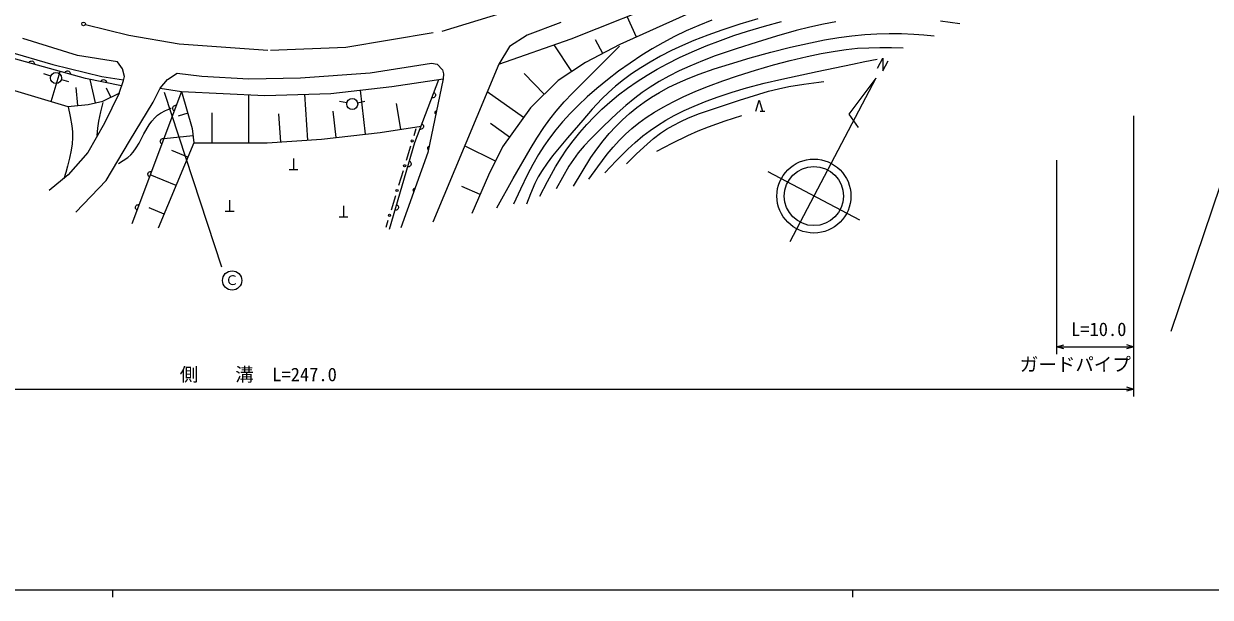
# Model space of a CAD drawing. Units: millimetres, scale not verified. Extents: x 40000 to 680000, y 20000 to 380000.
# Drawn here: x 156008 to 316328, y 204000 to 281511 of the extents above; entities that cross this region are included whole.
import ezdxf
from ezdxf.enums import TextEntityAlignment as Align

# ---------------------------------------------------------------- set-up
doc = ezdxf.new("R2010")
doc.units = ezdxf.units.MM
doc.header["$LTSCALE"] = 1000
doc.linetypes.add('CHAIN', pattern=[18.5, 12, -1.5, 3.5, -1.5])
for name, color, linetype, lineweight in [('M-BGD', 7, 'Continuous', 25), ('M-BGD-EXST', 7, 'Continuous', 25), ('M-BMK', 2, 'CHAIN', 13), ('M-BMK-OTRS', 5, 'Continuous', 25), ('M-BMK-SRVR', 3, 'Continuous', 25), ('M-STR-HTXT', 7, 'Continuous', 13), ('M-TTL-BAND', 7, 'Continuous', 25)]:
    doc.layers.add(name, color=color, linetype=linetype, lineweight=lineweight)
doc.styles.add('ＭＳ ゴシック', font='')
doc.styles.get('ＭＳ ゴシック').set_extended_font_data('MS Gothic')

msp = doc.modelspace()

# ---------------------------------------------------------------- linework, layer by layer
at = {"layer": 'M-BGD'}
for p, q in [((229992, 279457), (243781, 284988)), ((245476, 282702), (236555, 278720)), ((238785, 279716), (237548, 282488)), ((228591, 281669), (224020, 279974)), ((163268, 277201), (155870, 279513)), ((220185, 276066), (229992, 279457)), ((224020, 279974), (221660, 278425)), ((234232, 277503), (233283, 279315)), ((153757, 277818), (159919, 275985)), ((221660, 278425), (220185, 276066)), ((230066, 275070), (227695, 278663)), ((236555, 278720), (231909, 276287)), ((164372, 274114), (154632, 276810)), ((159919, 275985), (166539, 274374)), ((168684, 276343), (163268, 277201)), ((169345, 275418), (168684, 276343)), ((202835, 274867), (211090, 276166)), ((211090, 276166), (211886, 276040)), ((220185, 276066), (211264, 254683)), ((211886, 276040), (212598, 275286)), ((231909, 276287), (228223, 273854)), ((159658, 274416), (158713, 274745)), ((159701, 271009), (160925, 275068)), ((166539, 274374), (169505, 273912)), ((169609, 274361), (169345, 275418)), ((169477, 273833), (169609, 274361)), ((175432, 273987), (176731, 274825)), ((176731, 274825), (180083, 274406)), ((180083, 274406), (186410, 274070)), ((186410, 274070), (193407, 274196)), ((193407, 274196), (202835, 274867)), ((212598, 275286), (212724, 274741)), ((212724, 274741), (212682, 274070)), ((226342, 272010), (223625, 274781)), ((152963, 273040), (161947, 270332)), ((161091, 273979), (162058, 273725)), ((163334, 270464), (163103, 272890)), ((169233, 273127), (164372, 274114)), ((165712, 270827), (164974, 273991)), ((167793, 271587), (167201, 272806)), ((168883, 272115), (169477, 273833)), ((173504, 270928), (174426, 272813)), ((174426, 272813), (175432, 273987)), ((174426, 272813), (177317, 272352)), ((197514, 272101), (205727, 273023)), ((202196, 266591), (201503, 272549)), ((205727, 273023), (212682, 274070)), ((208869, 265481), (212104, 273983)), ((212682, 274070), (210587, 264098)), ((228223, 273854), (224462, 270167)), ((164721, 270596), (166703, 271058)), ((166703, 271058), (168883, 272115)), ((168883, 272115), (166901, 268086)), ((177317, 272352), (170613, 254460)), ((177317, 272352), (188589, 271808)), ((177317, 272352), (178784, 267366)), ((186410, 265397), (186410, 271913)), ((188589, 271808), (197514, 272101)), ((194413, 265774), (193990, 271985)), ((199658, 270800), (198677, 270997)), ((201124, 270822), (202099, 271047)), ((223522, 268840), (218619, 272312)), ((161947, 270332), (164721, 270596)), ((170320, 265648), (173504, 270928)), ((178182, 269411), (176856, 269021)), ((181465, 265397), (181465, 269450)), ((198237, 266130), (197819, 269714)), ((206942, 267254), (206397, 270743)), ((224462, 270167), (220702, 264858)), ((255528, 269687), (256128, 269687)), ((166901, 268086), (164655, 264123)), ((190726, 265522), (190466, 269327)), ((221642, 266185), (219058, 268015)), ((178888, 266381), (174922, 265959)), ((178784, 267366), (178993, 265397)), ((196257, 265900), (204176, 266821)), ((204176, 266821), (209708, 267686)), ((208995, 267324), (208704, 266367)), ((167135, 260327), (170320, 265648)), ((178993, 265397), (174175, 253874)), ((178993, 265397), (188882, 265397)), ((188882, 265397), (196257, 265900)), ((205433, 253748), (208869, 265481)), ((208276, 264961), (207686, 263018)), ((219743, 262941), (215578, 265023)), ((220702, 264858), (218785, 261024)), ((164655, 264123), (162013, 261084)), ((178190, 263476), (176012, 264387)), ((192455, 263299), (192455, 261799)), ((210587, 264098), (206942, 253916)), ((191851, 261799), (193059, 261799)), ((207258, 261612), (206667, 259670)), ((162013, 261084), (159437, 258970)), ((163029, 256053), (167135, 260327)), ((176584, 259635), (173098, 261093)), ((218785, 261024), (216573, 255862)), ((206240, 258263), (205649, 256321)), ((217679, 258443), (215212, 259500)), ((174978, 255794), (172973, 256633)), ((183821, 257668), (183821, 256168)), ((199212, 256918), (199212, 255418)), ((183217, 256168), (184425, 256168)), ((198608, 255418), (199816, 255418)), ((205222, 254915), (204930, 253958))]:
    msp.add_line(p, q, dxfattribs=at)
for points in [[(248970, 281989), (247235, 281291), (245514, 280534), (243917, 279769), (242347, 278951), (240917, 278130), (239519, 277259), (237934, 276195), (236380, 275081), (234885, 273936), (233430, 272745), (232150, 271626), (230912, 270463), (229837, 269375), (228798, 268237), (227890, 267157), (227030, 266040), (226273, 264961), (225567, 263849), (224798, 262507), (224079, 261134), (223118, 259139), (222196, 257121)], [(255193, 282161), (252761, 281433), (250348, 280649), (248446, 279973), (246554, 279235), (245022, 278582), (243512, 277873), (242061, 277131), (240639, 276337), (239372, 275562), (238139, 274739), (237033, 273930), (235958, 273069), (235015, 272226), (234113, 271340), (232804, 269943), (231533, 268498), (229467, 266102), (227448, 263667), (226722, 262687), (226047, 261676), (225538, 260812), (225077, 259910), (224480, 258539), (223931, 257129)], [(225747, 258222), (226783, 260210), (227871, 262168), (228611, 263379), (229402, 264559), (230245, 265704), (231136, 266814), (232087, 267902), (233083, 268949), (234128, 269960), (235213, 270926), (236382, 271884), (237588, 272794), (238903, 273708), (240251, 274572), (241585, 275364), (242951, 276104), (244617, 276934), (246308, 277709), (248205, 278509), (250136, 279257), (251954, 279910), (253802, 280510), (256085, 281185), (258381, 281802)], [(265752, 281753), (264089, 281455), (262234, 281053), (260384, 280590), (257738, 279846), (255095, 279040), (252262, 278128), (249445, 277159), (247707, 276505), (245989, 275794), (244564, 275132), (243155, 274411), (241881, 273695), (240630, 272922), (239579, 272211), (238564, 271452), (237355, 270457), (236176, 269407), (234359, 267683), (232573, 265906), (231731, 264996), (230937, 264049), (230286, 263170), (229682, 262255), (228794, 260746), (227953, 259202)], [(282496, 281484), (279890, 281841)], [(230279, 259569), (231440, 261510), (232652, 263418), (233450, 264569), (234298, 265686), (235130, 266680), (236008, 267636), (236917, 268536), (237867, 269393), (238832, 270184), (239841, 270933), (240850, 271608), (241897, 272236), (243095, 272876), (244320, 273462), (245778, 274093), (247273, 274674), (249309, 275397), (251362, 276063), (254140, 276888), (256948, 277659), (259614, 278331), (262291, 278944), (264211, 279326), (266155, 279652), (267902, 279885), (269657, 280058), (271286, 280161), (272926, 280204), (274604, 280181), (276279, 280098), (277643, 280002), (279007, 279893)], [(219931, 256631), (222145, 260608), (224419, 264570), (225334, 266054), (226298, 267503), (227107, 268617), (227970, 269702), (229044, 270937), (230165, 272134), (233350, 275313), (236521, 278485)], [(232360, 260487), (233572, 262191), (234835, 263862), (235649, 264846), (236513, 265797), (237315, 266588), (238167, 267344), (239121, 268107), (240122, 268830), (241250, 269567), (242417, 270257), (243751, 270971), (245119, 271635), (246812, 272380), (248538, 273074), (250482, 273796), (252448, 274463), (254871, 275232), (257317, 275946), (259586, 276548), (261883, 277094), (263747, 277487), (265631, 277822), (267147, 278036), (268679, 278191), (270174, 278275), (271672, 278300), (273253, 278281), (274844, 278240)], [(156681, 276243), (156737, 276323), (156804, 276385), (156901, 276450), (156998, 276473), (157096, 276474), (157216, 276441), (157299, 276389), (157371, 276320), (157423, 276214), (157448, 276126), (157452, 276029)], [(234511, 261344), (236045, 262966), (237623, 264548), (238628, 265475), (239670, 266355), (240628, 267085), (241623, 267767), (242745, 268459), (243902, 269102), (245233, 269768), (246592, 270380), (248208, 271036), (249842, 271633), (251737, 272259), (253655, 272828), (256032, 273462), (258432, 274039), (263198, 275074), (267988, 276052), (269654, 276386), (271320, 276718)], [(161551, 274894), (161607, 274975), (161674, 275037), (161771, 275102), (161868, 275124), (161966, 275126), (162086, 275093), (162169, 275041), (162241, 274971), (162293, 274866), (162318, 274778), (162322, 274681)], [(166410, 273700), (166460, 273784), (166522, 273850), (166614, 273922), (166710, 273951), (166808, 273960), (166929, 273935), (167016, 273889), (167093, 273825), (167152, 273723), (167183, 273637), (167194, 273541)], [(237441, 262569), (238813, 263930), (240224, 265247), (241114, 266001), (242044, 266709), (242872, 267266), (243741, 267777), (244773, 268306), (245837, 268783), (247312, 269363), (248817, 269891), (252736, 271171), (256640, 272384), (258000, 272728), (259385, 273016), (261397, 273348), (263424, 273621), (263773, 273665), (264131, 273710)], [(211438, 272232), (211512, 272169), (211568, 272096), (211623, 271994), (211637, 271895), (211630, 271797), (211586, 271681), (211526, 271603), (211450, 271538), (211340, 271496), (211250, 271479), (211153, 271484)], [(254925, 269687), (255382, 271183), (255840, 269687)], [(162008, 270276), (162286, 268982), (162503, 267690), (162579, 266902), (162595, 266105), (162544, 265269), (162432, 264434), (162212, 263346), (161929, 262250), (161682, 261398), (161420, 260537)], [(166709, 270864), (166373, 269618), (166096, 268363), (165959, 267397), (165870, 266414)], [(168808, 262636), (169464, 263011), (170085, 263435), (170464, 263774), (170808, 264164), (171215, 264742), (171585, 265373), (172246, 266630), (172953, 267845), (173316, 268347), (173719, 268803), (174087, 269134), (174502, 269425), (175161, 269773), (175859, 270073), (175897, 270089), (175944, 270108)], [(176339, 269741), (176264, 269804), (176208, 269876), (176152, 269978), (176138, 270077), (176145, 270175), (176188, 270291), (176247, 270369), (176323, 270435), (176433, 270477), (176523, 270495), (176619, 270490)], [(211767, 269714), (211719, 269709), (211676, 269694), (211625, 269665), (211592, 269626), (211568, 269583), (211555, 269523), (211560, 269474), (211575, 269426), (211610, 269379), (211643, 269348), (211685, 269323)], [(209820, 267980), (209895, 267917), (209951, 267845), (210006, 267743), (210019, 267643), (210012, 267545), (209968, 267430), (209908, 267352), (209832, 267286), (209722, 267245), (209632, 267228), (209536, 267232)], [(241543, 264283), (243616, 265368), (245722, 266403), (247117, 267020), (248545, 267586), (250787, 268379), (253051, 269119)], [(174663, 265268), (174588, 265331), (174532, 265403), (174476, 265505), (174462, 265604), (174469, 265702), (174512, 265818), (174571, 265896), (174647, 265962), (174757, 266004), (174847, 266022), (174943, 266017)], [(210754, 264892), (210706, 264887), (210663, 264871), (210612, 264842), (210579, 264804), (210555, 264761), (210542, 264700), (210547, 264651), (210562, 264603), (210597, 264556), (210630, 264525), (210672, 264500)], [(208123, 262931), (208202, 262875), (208263, 262807), (208326, 262709), (208348, 262611), (208348, 262513), (208313, 262394), (208260, 262312), (208189, 262241), (208083, 262191), (207995, 262166), (207898, 262164)], [(172987, 260795), (172912, 260858), (172856, 260930), (172800, 261032), (172786, 261131), (172792, 261229), (172836, 261345), (172895, 261423), (172971, 261489), (173081, 261531), (173171, 261549), (173267, 261544)], [(208841, 259222), (208793, 259223), (208748, 259214), (208694, 259192), (208656, 259158), (208626, 259119), (208605, 259061), (208604, 259011), (208611, 258962), (208640, 258910), (208669, 258876), (208707, 258845)], [(171311, 256322), (171236, 256385), (171179, 256457), (171124, 256559), (171110, 256658), (171116, 256756), (171160, 256872), (171219, 256950), (171295, 257016), (171405, 257058), (171495, 257076), (171591, 257071)], [(206405, 257065), (206484, 257008), (206545, 256940), (206608, 256843), (206630, 256745), (206630, 256647), (206595, 256528), (206542, 256445), (206471, 256374), (206365, 256324), (206277, 256300), (206180, 256297)]]:
    msp.add_lwpolyline(points, dxfattribs=at)
for centre, radius in [((160366, 274170), 746), ((200393, 270653), 746), ((208490, 265664), 149), ((207472, 262315), 149), ((206454, 258967), 149), ((205435, 255618), 149)]:
    msp.add_circle(centre, radius, dxfattribs=at)
at = {"layer": 'M-BGD-EXST'}
msp.add_line((174978, 272279), (182749, 248667), dxfattribs=at)
msp.add_circle((184165, 246814), 1304, dxfattribs=at)
at = {"layer": 'M-BMK'}
for p, q in [((212559, 280526), (222292, 283482)), ((164332, 281421), (170231, 279949)), ((170231, 279949), (177008, 278796)), ((199510, 278363), (212559, 280526)), ((177008, 278796), (189345, 277930)), ((189345, 277930), (199510, 278363))]:
    msp.add_line(p, q, dxfattribs=at)
at = {"layer": 'M-BMK-OTRS'}
msp.add_line((329513, 294834), (311000, 239934), dxfattribs=at)
at = {"layer": 'M-BMK-SRVR'}
for p, q in [((271365, 275512), (272083, 276879)), ((272083, 276879), (272072, 275136)), ((272072, 275136), (272785, 276511)), ((271146, 274158), (259518, 252026)), ((271146, 274158), (267470, 269311)), ((267470, 269311), (268775, 267496)), ((268970, 254967), (256577, 261479))]:
    msp.add_line(p, q, dxfattribs=at)
for centre, radius in [((164089, 281482), 249), ((164089, 281482), 7.5), ((262774, 258223), 5000), ((262774, 258223), 4000)]:
    msp.add_circle(centre, radius, dxfattribs=at)
at = {"layer": 'M-STR-HTXT'}
for p, q in [((306022, 231144), (306022, 269045)), ((295533, 263071), (295533, 236853)), ((295533, 237853), (306022, 237853)), ((69280, 232144), (306022, 232144))]:
    msp.add_line(p, q, dxfattribs=at)
for points in [[(296533, 237566), (295533, 237853), (296533, 238138)], [(305022, 238141), (306022, 237853), (305022, 237568)], [(305022, 232431), (306022, 232144), (305022, 231859)]]:
    msp.add_lwpolyline(points, dxfattribs=at)
at = {"layer": 'M-TTL-BAND'}
for p, q in [((40000, 205000), (579000, 205000)), ((168000, 205000), (168000, 204000)), ((268000, 205000), (268000, 204000))]:
    msp.add_line(p, q, dxfattribs=at)

# ---------------------------------------------------------------- texts
at = {"layer": 'M-BGD-EXST', "style": 'ＭＳ ゴシック'}
msp.add_text('Ｃ', height=1320, dxfattribs=at).set_placement((183238, 245803), align=Align.BOTTOM_LEFT)
at = {"layer": 'M-STR-HTXT', "style": 'ＭＳ ゴシック'}
for s, p in [('L=10.0', (297515, 238753)), ('ガードパイプ', (290597, 234010)), ('側\u3000\u3000溝\u3000L=247.0', (177088, 232644))]:
    msp.add_text(s, height=1833, dxfattribs=at).set_placement(p, align=Align.BOTTOM_LEFT)

doc.saveas('drawing.dxf')
